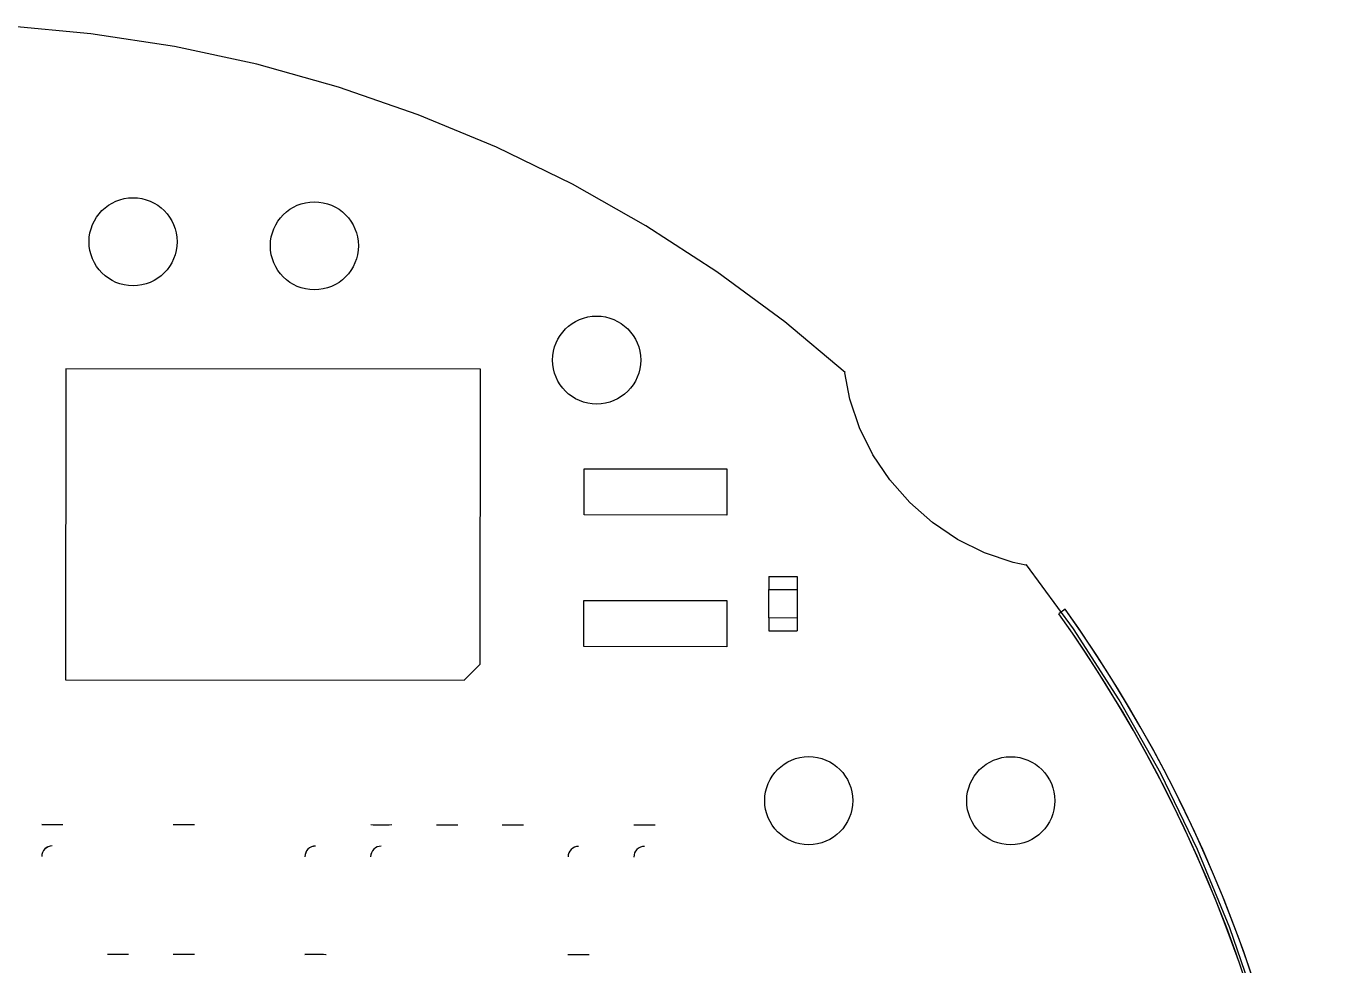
# Model space of a CAD drawing. Extents: x 21 to 75.1, y 333 to 387.
# Drawn here: x 50.03 to 75.11, y 368.82 to 386.95 of the extents above; entities that cross this region are included whole.
import ezdxf

# ---------------------------------------------------------------- set-up
doc = ezdxf.new("R2010")
doc.units = 0
doc.layers.get('0').update_dxf_attribs({"linetype": 'CONTINUOUS'})

msp = doc.modelspace()

# ---------------------------------------------------------------- linework, layer by layer
at = {"color": 7, "linetype": 'CONTINUOUS'}
for p, q in [((51.284, 386.798), (49.66, 386.947)), ((52.897, 386.551), (51.284, 386.798)), ((54.492, 386.207), (52.897, 386.551)), ((56.064, 385.768), (54.492, 386.207)), ((57.606, 385.234), (56.064, 385.768)), ((59.113, 384.609), (57.606, 385.234)), ((60.579, 383.893), (59.113, 384.609)), ((62, 383.09), (60.579, 383.893)), ((63.37, 382.203), (62, 383.09)), ((64.683, 381.235), (63.37, 382.203)), ((65.848, 380.262), (64.683, 381.235)), ((50.804, 380.33), (50.799, 374.33)), ((58.804, 380.323), (50.804, 380.33)), ((58.8, 374.633), (58.804, 380.323)), ((65.837, 380.255), (65.842, 380.256)), ((65.937, 379.747), (65.837, 380.255)), ((65.842, 380.256), (65.848, 380.262)), ((66.124, 379.194), (65.937, 379.747)), ((66.382, 378.671), (66.124, 379.194)), ((66.705, 378.186), (66.382, 378.671)), ((60.804, 377.51), (60.805, 378.402)), ((60.805, 378.402), (63.564, 378.399)), ((63.564, 378.399), (63.564, 377.507)), ((67.09, 377.747), (66.705, 378.186)), ((67.528, 377.362), (67.09, 377.747)), ((63.564, 377.507), (60.804, 377.51)), ((68.012, 377.038), (67.528, 377.362)), ((68.535, 376.779), (68.012, 377.038)), ((69.087, 376.592), (68.535, 376.779)), ((69.334, 376.542), (69.087, 376.592)), ((69.342, 376.548), (69.334, 376.542)), ((70.25, 375.312), (69.342, 376.548)), ((64.37, 376.322), (64.37, 376.072)), ((64.37, 376.322), (64.92, 376.321)), ((64.92, 376.321), (64.92, 376.071)), ((60.802, 374.97), (60.803, 375.862)), ((60.803, 375.862), (63.562, 375.859)), ((64.369, 375.522), (64.37, 376.072)), ((64.37, 376.072), (64.92, 376.071)), ((64.92, 376.071), (64.919, 375.521)), ((63.562, 375.859), (63.562, 374.967)), ((70.092, 375.691), (69.969, 375.604)), ((64.919, 375.521), (64.369, 375.522)), ((64.369, 375.522), (64.369, 375.272)), ((64.919, 375.521), (64.919, 375.271)), ((64.369, 375.272), (64.919, 375.271)), ((71.135, 373.941), (70.25, 375.312)), ((63.562, 374.967), (60.802, 374.97)), ((58.489, 374.324), (58.8, 374.633)), ((50.799, 374.33), (58.489, 374.324)), ((71.935, 372.519), (71.135, 373.941)), ((72.648, 371.051), (71.935, 372.519)), ((73.272, 369.543), (72.648, 371.051)), ((73.803, 368), (73.272, 369.543))]:
    msp.add_line(p, q, dxfattribs=at)
for centre in [(52.1, 382.782), (52.1, 382.782), (55.6, 382.704), (55.6, 382.704), (61.048, 380.499), (61.048, 380.499), (65.142, 371.996), (65.142, 371.996), (69.042, 371.993), (69.042, 371.993)]:
    msp.add_circle(centre, 0.85, dxfattribs=at)
for centre, radius, start, end in [((48.007, 359.985), 27.1, 324.2981, 35.4193), ((48.007, 359.985), 27.1, 334.8711, 35.4193), ((48.007, 359.985), 26.95, 324.2981, 35.4193), ((48.007, 359.985), 26.95, 334.9306, 35.4193), ((50.493, 377.246), 5.709, 268.4254, 270.4828), ((50.496, 377.501), 5.965, 268.4695, 270.4387), ((50.599, 377.246), 5.709, 269.4253, 271.4828), ((50.596, 377.502), 5.966, 269.4695, 271.4386), ((53.033, 377.244), 5.709, 268.4254, 270.4828), ((53.036, 377.499), 5.965, 268.4695, 270.4387), ((53.139, 377.244), 5.709, 269.4253, 271.4828), ((53.136, 377.5), 5.966, 269.4695, 271.4386), ((56.843, 377.24), 5.709, 268.4254, 270.4828), ((56.846, 377.496), 5.965, 268.4695, 270.4387), ((56.949, 377.24), 5.709, 269.4253, 271.4828), ((56.946, 377.497), 5.966, 269.4695, 271.4386), ((58.113, 377.239), 5.709, 268.4254, 270.4828), ((58.116, 377.495), 5.965, 268.4695, 270.4387), ((58.219, 377.239), 5.709, 269.4253, 271.4828), ((58.216, 377.496), 5.966, 269.4695, 271.4386), ((59.383, 377.238), 5.709, 268.4254, 270.4828), ((59.386, 377.494), 5.965, 268.4695, 270.4387), ((59.489, 377.238), 5.709, 269.4253, 271.4828), ((59.486, 377.495), 5.966, 269.4695, 271.4386), ((61.923, 377.236), 5.709, 268.4254, 270.4828), ((61.926, 377.492), 5.965, 268.4695, 270.4387), ((62.029, 377.236), 5.709, 269.4253, 271.4828), ((62.026, 377.493), 5.966, 269.4695, 271.4386), ((50.54, 370.919), 0.204, 89.7498, 180.1284), ((50.54, 370.918), 0.204, 89.8026, 180.0753), ((55.62, 370.915), 0.204, 89.7498, 180.1284), ((55.62, 370.914), 0.204, 89.8026, 180.0753), ((56.89, 370.914), 0.204, 89.7498, 180.1284), ((56.89, 370.913), 0.204, 89.8026, 180.0753), ((60.7, 370.91), 0.204, 89.7498, 180.1284), ((60.7, 370.91), 0.204, 89.8026, 180.0753), ((61.97, 370.909), 0.204, 89.7498, 180.1284), ((61.97, 370.909), 0.204, 89.8026, 180.0753), ((51.752, 363.319), 5.709, 89.4253, 91.4828), ((51.754, 363.063), 5.966, 89.4695, 91.4386), ((51.857, 363.319), 5.709, 88.4254, 90.4828), ((51.855, 363.063), 5.965, 88.4695, 90.4387), ((53.022, 363.318), 5.709, 89.4253, 91.4828), ((53.024, 363.062), 5.966, 89.4695, 91.4386), ((53.127, 363.318), 5.709, 88.4254, 90.4828), ((53.125, 363.062), 5.965, 88.4695, 90.4387), ((55.562, 363.316), 5.709, 89.4253, 91.4828), ((55.564, 363.06), 5.966, 89.4695, 91.4386), ((55.667, 363.316), 5.709, 88.4254, 90.4828), ((55.665, 363.06), 5.965, 88.4695, 90.4387), ((60.642, 363.312), 5.709, 89.4253, 91.4828), ((60.644, 363.056), 5.966, 89.4695, 91.4386), ((60.747, 363.312), 5.709, 88.4254, 90.4828), ((60.745, 363.056), 5.965, 88.4695, 90.4387)]:
    msp.add_arc(centre, radius, start, end, dxfattribs=at)

doc.saveas('drawing.dxf')
